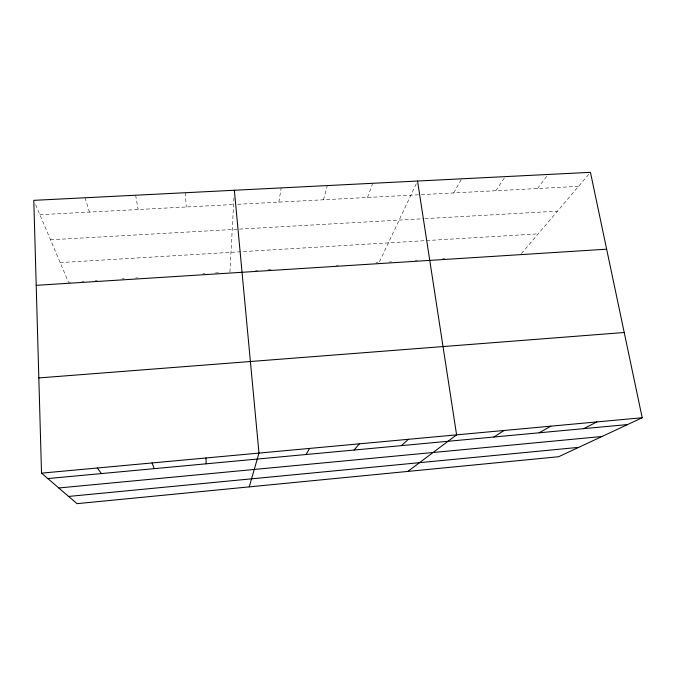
<?xml version="1.0" encoding="UTF-8"?>
<svg xmlns="http://www.w3.org/2000/svg" width="676" height="676" viewBox="0 0 676 676"><rect width="100%" height="100%" fill="white"/><g stroke="black" fill="none" stroke-linecap="round" stroke-linejoin="round"><path stroke-width="0.51" stroke-dasharray="3.38 2.54" d="M229.916 272.048L233.964 197.384M278.858 202.132L281.165 187.903M323.491 199.783L327.302 185.579M367.499 197.468L372.755 183.297M379.498 261.739L417.557 181.041M453.672 192.939L461.708 178.819M495.863 190.716L505.234 176.63M537.471 188.528L548.143 174.467M521.399 253.618L590.444 172.338M70.549 282.12L68.496 282.247L35.422 204.177M81.855 281.402L83.917 281.275M95.223 280.557L97.276 280.43M122.111 278.858L124.19 278.732M135.648 278.005L137.727 277.87M202.817 273.755L204.904 273.628M215.323 272.969L218.449 272.766M255.57 270.425L257.615 270.29M267.882 269.648L271.008 269.445M336.285 265.322L338.338 265.195M375.949 262.812L378.045 262.685M389.435 261.958L391.505 261.832M415.292 260.328L417.396 260.192M442.653 258.595L444.757 258.46M60.172 262.601L538.18 233.862M50.506 239.794L238.451 229.172M239.49 229.113L423.979 218.686M425.01 218.635L557.48 211.149M39.876 214.689L233.575 204.507M237.791 204.287L420.278 194.696M421.317 194.637L578.521 186.373M85.117 197.772L89.401 212.087M135.639 195.229L138.183 209.526M185.376 192.728L186.238 207"/><path stroke-width="1.01" d="M249.224 486.881L258.976 453.089L234.352 190.26M306.059 454.509L309.574 448.425M354.114 450.03L359.362 443.828M401.434 445.619L408.363 439.307M407.822 471.425L456.604 434.862L417.557 181.041M493.936 437L504.085 430.477M539.152 432.792L550.83 426.167M583.701 428.643L596.866 421.917M642.2 417.734L558.646 456.722L77.022 503.662L41.523 473.149L33.8 200.349L590.444 172.338L642.2 417.734L41.523 473.149M58.77 487.979L602.003 436.493M68.614 496.438L578.732 447.351M47.827 478.566L627.598 424.553M38.828 377.935L624.227 332.507M36.208 285.331L606.651 249.182M97.276 468.003L101.476 473.572M152.092 462.95L154.255 468.654M205.986 457.973L206.172 463.812"/></g></svg>
